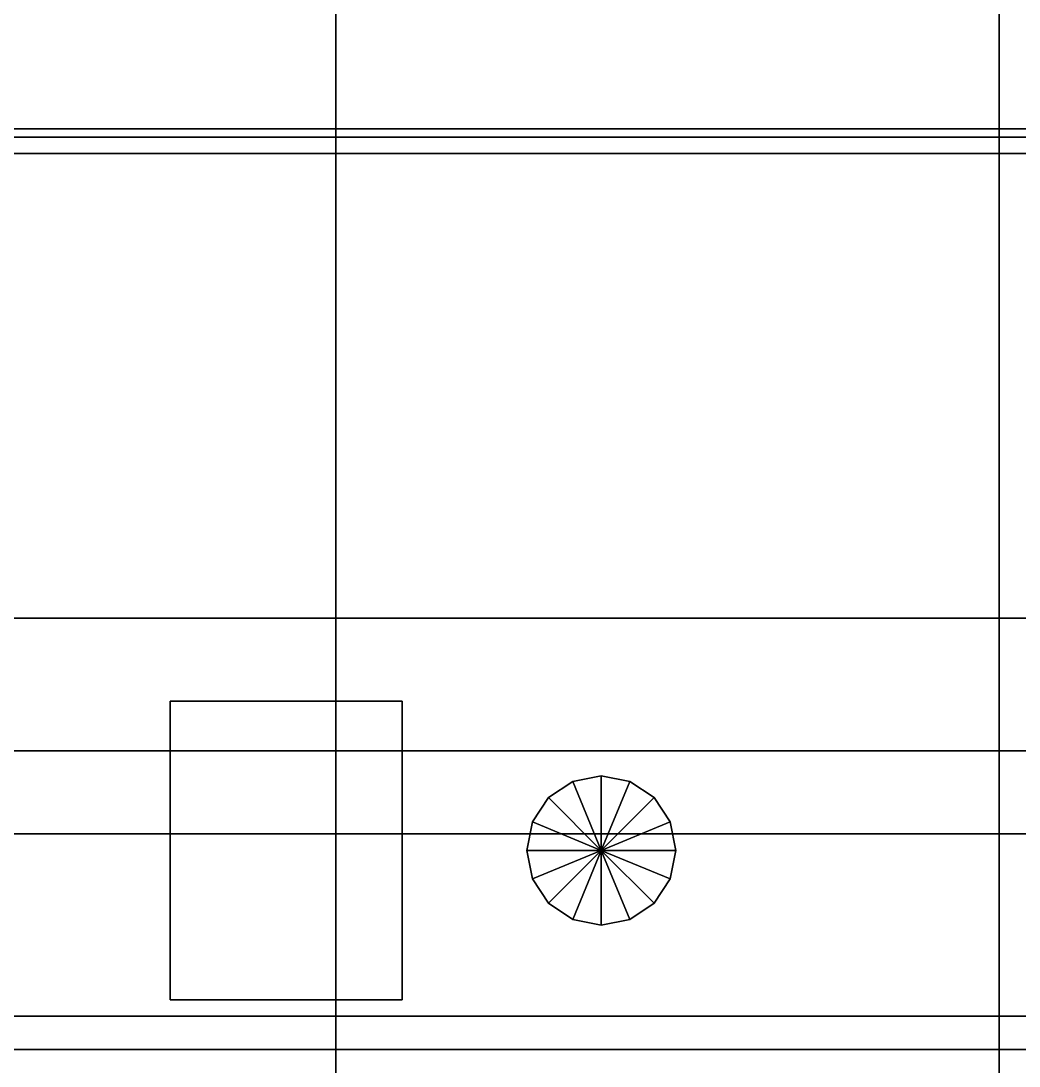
# Model space of a CAD drawing. Header units: millimetres. Extents: x -8000 to 18500, y -500 to 32500.
# Drawn here: x 4610 to 5212, y 210 to 840 of the extents above; entities that cross this region are included whole.
import ezdxf

# ---------------------------------------------------------------- set-up
doc = ezdxf.new("R2010")
doc.units = ezdxf.units.MM
for name, color, linetype in [('3D-COLUMNS', 7, 'Continuous'), ('3D-FINISH', 7, 'Continuous'), ('3D-FURNITURE', 7, 'Continuous'), ('3D-LIGHTS', 7, 'Continuous'), ('3D-ROOF', 7, 'Continuous'), ('3D-SLABS', 7, 'Continuous')]:
    doc.layers.add(name, color=color, linetype=linetype)

msp = doc.modelspace()

# ---------------------------------------------------------------- linework, layer by layer
at = {"layer": '3D-COLUMNS', "color": 7}
for points in [[(4800, 0, 3600), (4800, 10000, 3600), (5200, 10000, 3600), (5200, 0, 3600)], [(4800, 0, 3600), (4800, 0, 3800), (4800, 10000, 3800), (4800, 10000, 3600)], [(4800, 0, 3800), (5200, 0, 3800), (5200, 10000, 3800), (4800, 10000, 3800)], [(5200, 0, 3600), (5200, 10000, 3600), (5200, 10000, 3800), (5200, 0, 3800)], [(0, 0, 3600), (0, 400, 3600), (10000, 400, 3600), (10000, 0, 3600)], [(0, 400, 3600), (0, 400, 3800), (10000, 400, 3800), (10000, 400, 3600)], [(0, 0, 3800), (10000, 0, 3800), (10000, 400, 3800), (0, 400, 3800)], [(4800, 0), (4800, 400), (5200, 400), (5200, 0)], [(4800, 400), (4800, 400, 7800), (5200, 400, 7800), (5200, 400)], [(4800, 0), (4800, 0, 7800), (4800, 400, 7800), (4800, 400)], [(4800, 0, 7800), (5200, 0, 7800), (5200, 400, 7800), (4800, 400, 7800)], [(5200, 0), (5200, 400), (5200, 400, 7800), (5200, 0, 7800)]]:
    msp.add_3dface(points, dxfattribs=at)
at = {"layer": '3D-FINISH', "color": 7}
for points in [[(200, 200, 590), (200, 9800, 590), (9800, 9800, 590), (9800, 200, 590)], [(200, 200, 600), (9800, 200, 600), (9800, 9800, 600), (200, 9800, 600)], [(200, 200, 3990), (200, 9800, 3990), (9800, 9800, 3990), (9800, 200, 3990)], [(200, 200, 4000), (9800, 200, 4000), (9800, 9800, 4000), (200, 9800, 4000)]]:
    msp.add_3dface(points, dxfattribs=at)
at = {"layer": '3D-FURNITURE', "color": 7}
for points in [[(1400, 220, 600), (1400, 770, 600), (5800, 770, 600), (5800, 220, 600)], [(1400, 770, 600), (1400, 770, 1040), (5800, 770, 1040), (5800, 770, 600)], [(1400, 220, 1040), (5800, 220, 1040), (5800, 770, 1040), (1400, 770, 1040)], [(4500, 220, 4350), (4500, 480, 4350), (7700, 480, 4350), (7700, 220, 4350)], [(4500, 480, 4350), (4500, 480, 4375), (7700, 480, 4375), (7700, 480, 4350)], [(4500, 220, 4375), (7700, 220, 4375), (7700, 480, 4375), (4500, 480, 4375)], [(4500, 220, 4800), (4500, 480, 4800), (7700, 480, 4800), (7700, 220, 4800)], [(4500, 480, 4800), (4500, 480, 4825), (7700, 480, 4825), (7700, 480, 4800)], [(4500, 220, 4825), (7700, 220, 4825), (7700, 480, 4825), (4500, 480, 4825)], [(4500, 220, 5250), (4500, 480, 5250), (7700, 480, 5250), (7700, 220, 5250)], [(4500, 480, 5250), (4500, 480, 5275), (7700, 480, 5275), (7700, 480, 5250)], [(4500, 220, 5275), (7700, 220, 5275), (7700, 480, 5275), (4500, 480, 5275)], [(4500, 220, 5700), (4500, 480, 5700), (7700, 480, 5700), (7700, 220, 5700)], [(4500, 480, 5700), (4500, 480, 5725), (7700, 480, 5725), (7700, 480, 5700)], [(4500, 220, 5725), (7700, 220, 5725), (7700, 480, 5725), (4500, 480, 5725)], [(4500, 220, 6150), (4500, 480, 6150), (7700, 480, 6150), (7700, 220, 6150)], [(4500, 480, 6150), (4500, 480, 6175), (7700, 480, 6175), (7700, 480, 6150)], [(4500, 220, 6175), (7700, 220, 6175), (7700, 480, 6175), (4500, 480, 6175)], [(4700, 250, 4375), (4700, 430, 4375), (4840, 430, 4375), (4840, 250, 4375)], [(4700, 430, 4375), (4700, 430, 4555), (4840, 430, 4555), (4840, 430, 4375)], [(4700, 250, 4375), (4700, 250, 4555), (4700, 430, 4555), (4700, 430, 4375)], [(4700, 250, 4555), (4840, 250, 4555), (4840, 430, 4555), (4700, 430, 4555)], [(4700, 250, 4825), (4700, 430, 4825), (4840, 430, 4825), (4840, 250, 4825)], [(4700, 430, 4825), (4700, 430, 5005), (4840, 430, 5005), (4840, 430, 4825)], [(4700, 250, 4825), (4700, 250, 5005), (4700, 430, 5005), (4700, 430, 4825)], [(4700, 250, 5005), (4840, 250, 5005), (4840, 430, 5005), (4700, 430, 5005)], [(4700, 250, 5275), (4700, 430, 5275), (4840, 430, 5275), (4840, 250, 5275)], [(4700, 430, 5275), (4700, 430, 5455), (4840, 430, 5455), (4840, 430, 5275)], [(4700, 250, 5275), (4700, 250, 5455), (4700, 430, 5455), (4700, 430, 5275)], [(4700, 250, 5455), (4840, 250, 5455), (4840, 430, 5455), (4700, 430, 5455)], [(4700, 250, 5725), (4700, 430, 5725), (4840, 430, 5725), (4840, 250, 5725)], [(4700, 430, 5725), (4700, 430, 5905), (4840, 430, 5905), (4840, 430, 5725)], [(4700, 250, 5725), (4700, 250, 5905), (4700, 430, 5905), (4700, 430, 5725)], [(4700, 250, 5905), (4840, 250, 5905), (4840, 430, 5905), (4700, 430, 5905)], [(4700, 250, 6175), (4700, 430, 6175), (4840, 430, 6175), (4840, 250, 6175)], [(4700, 430, 6175), (4700, 430, 6355), (4840, 430, 6355), (4840, 430, 6175)], [(4700, 250, 6175), (4700, 250, 6355), (4700, 430, 6355), (4700, 430, 6175)], [(4700, 250, 6355), (4840, 250, 6355), (4840, 430, 6355), (4700, 430, 6355)], [(4840, 250, 4375), (4840, 430, 4375), (4840, 430, 4555), (4840, 250, 4555)], [(4840, 250, 4825), (4840, 430, 4825), (4840, 430, 5005), (4840, 250, 5005)], [(4840, 250, 5275), (4840, 430, 5275), (4840, 430, 5455), (4840, 250, 5455)], [(4840, 250, 5725), (4840, 430, 5725), (4840, 430, 5905), (4840, 250, 5905)], [(4840, 250, 6175), (4840, 430, 6175), (4840, 430, 6355), (4840, 250, 6355)], [(4960, 385, 4375), (4942.78, 381.57, 4375), (4942.78, 381.57, 4515), (4960, 385, 4515)], [(4960, 340, 4515), (4960, 385, 4515), (4942.78, 381.57, 4515), (4960, 340, 4515)], [(4960, 340, 4375), (4942.78, 381.57, 4375), (4960, 385, 4375), (4960, 340, 4375)], [(4960, 385, 4825), (4942.78, 381.57, 4825), (4942.78, 381.57, 4965), (4960, 385, 4965)], [(4960, 340, 4965), (4960, 385, 4965), (4942.78, 381.57, 4965), (4960, 340, 4965)], [(4960, 340, 4825), (4942.78, 381.57, 4825), (4960, 385, 4825), (4960, 340, 4825)], [(4960, 385, 5275), (4942.78, 381.57, 5275), (4942.78, 381.57, 5415), (4960, 385, 5415)], [(4960, 340, 5415), (4960, 385, 5415), (4942.78, 381.57, 5415), (4960, 340, 5415)], [(4960, 340, 5275), (4942.78, 381.57, 5275), (4960, 385, 5275), (4960, 340, 5275)], [(4960, 385, 5725), (4942.78, 381.57, 5725), (4942.78, 381.57, 5865), (4960, 385, 5865)], [(4960, 340, 5865), (4960, 385, 5865), (4942.78, 381.57, 5865), (4960, 340, 5865)], [(4960, 340, 5725), (4942.78, 381.57, 5725), (4960, 385, 5725), (4960, 340, 5725)], [(4960, 385, 6175), (4942.78, 381.57, 6175), (4942.78, 381.57, 6315), (4960, 385, 6315)], [(4960, 340, 6315), (4960, 385, 6315), (4942.78, 381.57, 6315), (4960, 340, 6315)], [(4960, 340, 6175), (4942.78, 381.57, 6175), (4960, 385, 6175), (4960, 340, 6175)], [(4977.22, 381.57, 4375), (4960, 385, 4375), (4960, 385, 4515), (4977.22, 381.57, 4515)], [(4960, 340, 4515), (4977.22, 381.57, 4515), (4960, 385, 4515), (4960, 340, 4515)], [(4960, 340, 4375), (4960, 385, 4375), (4977.22, 381.57, 4375), (4960, 340, 4375)], [(4977.22, 381.57, 4825), (4960, 385, 4825), (4960, 385, 4965), (4977.22, 381.57, 4965)], [(4960, 340, 4965), (4977.22, 381.57, 4965), (4960, 385, 4965), (4960, 340, 4965)], [(4960, 340, 4825), (4960, 385, 4825), (4977.22, 381.57, 4825), (4960, 340, 4825)], [(4977.22, 381.57, 5275), (4960, 385, 5275), (4960, 385, 5415), (4977.22, 381.57, 5415)], [(4960, 340, 5415), (4977.22, 381.57, 5415), (4960, 385, 5415), (4960, 340, 5415)], [(4960, 340, 5275), (4960, 385, 5275), (4977.22, 381.57, 5275), (4960, 340, 5275)], [(4977.22, 381.57, 5725), (4960, 385, 5725), (4960, 385, 5865), (4977.22, 381.57, 5865)], [(4960, 340, 5865), (4977.22, 381.57, 5865), (4960, 385, 5865), (4960, 340, 5865)], [(4960, 340, 5725), (4960, 385, 5725), (4977.22, 381.57, 5725), (4960, 340, 5725)], [(4977.22, 381.57, 6175), (4960, 385, 6175), (4960, 385, 6315), (4977.22, 381.57, 6315)], [(4960, 340, 6315), (4977.22, 381.57, 6315), (4960, 385, 6315), (4960, 340, 6315)], [(4960, 340, 6175), (4960, 385, 6175), (4977.22, 381.57, 6175), (4960, 340, 6175)], [(4942.78, 381.57, 4375), (4928.18, 371.82, 4375), (4928.18, 371.82, 4515), (4942.78, 381.57, 4515)], [(4960, 340, 4515), (4942.78, 381.57, 4515), (4928.18, 371.82, 4515), (4960, 340, 4515)], [(4960, 340, 4375), (4928.18, 371.82, 4375), (4942.78, 381.57, 4375), (4960, 340, 4375)], [(4942.78, 381.57, 4825), (4928.18, 371.82, 4825), (4928.18, 371.82, 4965), (4942.78, 381.57, 4965)], [(4960, 340, 4965), (4942.78, 381.57, 4965), (4928.18, 371.82, 4965), (4960, 340, 4965)], [(4960, 340, 4825), (4928.18, 371.82, 4825), (4942.78, 381.57, 4825), (4960, 340, 4825)], [(4942.78, 381.57, 5275), (4928.18, 371.82, 5275), (4928.18, 371.82, 5415), (4942.78, 381.57, 5415)], [(4960, 340, 5415), (4942.78, 381.57, 5415), (4928.18, 371.82, 5415), (4960, 340, 5415)], [(4960, 340, 5275), (4928.18, 371.82, 5275), (4942.78, 381.57, 5275), (4960, 340, 5275)], [(4942.78, 381.57, 5725), (4928.18, 371.82, 5725), (4928.18, 371.82, 5865), (4942.78, 381.57, 5865)], [(4960, 340, 5865), (4942.78, 381.57, 5865), (4928.18, 371.82, 5865), (4960, 340, 5865)], [(4960, 340, 5725), (4928.18, 371.82, 5725), (4942.78, 381.57, 5725), (4960, 340, 5725)], [(4942.78, 381.57, 6175), (4928.18, 371.82, 6175), (4928.18, 371.82, 6315), (4942.78, 381.57, 6315)], [(4960, 340, 6315), (4942.78, 381.57, 6315), (4928.18, 371.82, 6315), (4960, 340, 6315)], [(4960, 340, 6175), (4928.18, 371.82, 6175), (4942.78, 381.57, 6175), (4960, 340, 6175)], [(4960, 340, 4515), (4991.82, 371.82, 4515), (4977.22, 381.57, 4515), (4960, 340, 4515)], [(4960, 340, 4375), (4977.22, 381.57, 4375), (4991.82, 371.82, 4375), (4960, 340, 4375)], [(4960, 340, 4965), (4991.82, 371.82, 4965), (4977.22, 381.57, 4965), (4960, 340, 4965)], [(4960, 340, 4825), (4977.22, 381.57, 4825), (4991.82, 371.82, 4825), (4960, 340, 4825)], [(4960, 340, 5415), (4991.82, 371.82, 5415), (4977.22, 381.57, 5415), (4960, 340, 5415)], [(4960, 340, 5275), (4977.22, 381.57, 5275), (4991.82, 371.82, 5275), (4960, 340, 5275)], [(4960, 340, 5865), (4991.82, 371.82, 5865), (4977.22, 381.57, 5865), (4960, 340, 5865)], [(4960, 340, 5725), (4977.22, 381.57, 5725), (4991.82, 371.82, 5725), (4960, 340, 5725)], [(4960, 340, 6315), (4991.82, 371.82, 6315), (4977.22, 381.57, 6315), (4960, 340, 6315)], [(4960, 340, 6175), (4977.22, 381.57, 6175), (4991.82, 371.82, 6175), (4960, 340, 6175)], [(4991.82, 371.82, 4375), (4977.22, 381.57, 4375), (4977.22, 381.57, 4515), (4991.82, 371.82, 4515)], [(4991.82, 371.82, 4825), (4977.22, 381.57, 4825), (4977.22, 381.57, 4965), (4991.82, 371.82, 4965)], [(4991.82, 371.82, 5275), (4977.22, 381.57, 5275), (4977.22, 381.57, 5415), (4991.82, 371.82, 5415)], [(4991.82, 371.82, 5725), (4977.22, 381.57, 5725), (4977.22, 381.57, 5865), (4991.82, 371.82, 5865)], [(4991.82, 371.82, 6175), (4977.22, 381.57, 6175), (4977.22, 381.57, 6315), (4991.82, 371.82, 6315)], [(4928.18, 371.82, 4375), (4918.43, 357.22, 4375), (4918.43, 357.22, 4515), (4928.18, 371.82, 4515)], [(4960, 340, 4515), (4928.18, 371.82, 4515), (4918.43, 357.22, 4515), (4960, 340, 4515)], [(4960, 340, 4375), (4918.43, 357.22, 4375), (4928.18, 371.82, 4375), (4960, 340, 4375)], [(4928.18, 371.82, 4825), (4918.43, 357.22, 4825), (4918.43, 357.22, 4965), (4928.18, 371.82, 4965)], [(4960, 340, 4965), (4928.18, 371.82, 4965), (4918.43, 357.22, 4965), (4960, 340, 4965)], [(4960, 340, 4825), (4918.43, 357.22, 4825), (4928.18, 371.82, 4825), (4960, 340, 4825)], [(4928.18, 371.82, 5275), (4918.43, 357.22, 5275), (4918.43, 357.22, 5415), (4928.18, 371.82, 5415)], [(4960, 340, 5415), (4928.18, 371.82, 5415), (4918.43, 357.22, 5415), (4960, 340, 5415)], [(4960, 340, 5275), (4918.43, 357.22, 5275), (4928.18, 371.82, 5275), (4960, 340, 5275)], [(4928.18, 371.82, 5725), (4918.43, 357.22, 5725), (4918.43, 357.22, 5865), (4928.18, 371.82, 5865)], [(4960, 340, 5865), (4928.18, 371.82, 5865), (4918.43, 357.22, 5865), (4960, 340, 5865)], [(4960, 340, 5725), (4918.43, 357.22, 5725), (4928.18, 371.82, 5725), (4960, 340, 5725)], [(4928.18, 371.82, 6175), (4918.43, 357.22, 6175), (4918.43, 357.22, 6315), (4928.18, 371.82, 6315)], [(4960, 340, 6315), (4928.18, 371.82, 6315), (4918.43, 357.22, 6315), (4960, 340, 6315)], [(4960, 340, 6175), (4918.43, 357.22, 6175), (4928.18, 371.82, 6175), (4960, 340, 6175)], [(4960, 340, 4515), (5001.57, 357.22, 4515), (4991.82, 371.82, 4515), (4960, 340, 4515)], [(4960, 340, 4375), (4991.82, 371.82, 4375), (5001.57, 357.22, 4375), (4960, 340, 4375)], [(4960, 340, 4965), (5001.57, 357.22, 4965), (4991.82, 371.82, 4965), (4960, 340, 4965)], [(4960, 340, 4825), (4991.82, 371.82, 4825), (5001.57, 357.22, 4825), (4960, 340, 4825)], [(4960, 340, 5415), (5001.57, 357.22, 5415), (4991.82, 371.82, 5415), (4960, 340, 5415)], [(4960, 340, 5275), (4991.82, 371.82, 5275), (5001.57, 357.22, 5275), (4960, 340, 5275)], [(4960, 340, 5865), (5001.57, 357.22, 5865), (4991.82, 371.82, 5865), (4960, 340, 5865)], [(4960, 340, 5725), (4991.82, 371.82, 5725), (5001.57, 357.22, 5725), (4960, 340, 5725)], [(4960, 340, 6315), (5001.57, 357.22, 6315), (4991.82, 371.82, 6315), (4960, 340, 6315)], [(4960, 340, 6175), (4991.82, 371.82, 6175), (5001.57, 357.22, 6175), (4960, 340, 6175)], [(5001.57, 357.22, 4375), (4991.82, 371.82, 4375), (4991.82, 371.82, 4515), (5001.57, 357.22, 4515)], [(5001.57, 357.22, 4825), (4991.82, 371.82, 4825), (4991.82, 371.82, 4965), (5001.57, 357.22, 4965)], [(5001.57, 357.22, 5275), (4991.82, 371.82, 5275), (4991.82, 371.82, 5415), (5001.57, 357.22, 5415)], [(5001.57, 357.22, 5725), (4991.82, 371.82, 5725), (4991.82, 371.82, 5865), (5001.57, 357.22, 5865)], [(5001.57, 357.22, 6175), (4991.82, 371.82, 6175), (4991.82, 371.82, 6315), (5001.57, 357.22, 6315)], [(4918.43, 357.22, 4375), (4915, 340, 4375), (4915, 340, 4515), (4918.43, 357.22, 4515)], [(4960, 340, 4515), (4918.43, 357.22, 4515), (4915, 340, 4515), (4960, 340, 4515)], [(4960, 340, 4375), (4915, 340, 4375), (4918.43, 357.22, 4375), (4960, 340, 4375)], [(4918.43, 357.22, 4825), (4915, 340, 4825), (4915, 340, 4965), (4918.43, 357.22, 4965)], [(4960, 340, 4965), (4918.43, 357.22, 4965), (4915, 340, 4965), (4960, 340, 4965)], [(4960, 340, 4825), (4915, 340, 4825), (4918.43, 357.22, 4825), (4960, 340, 4825)], [(4918.43, 357.22, 5275), (4915, 340, 5275), (4915, 340, 5415), (4918.43, 357.22, 5415)], [(4960, 340, 5415), (4918.43, 357.22, 5415), (4915, 340, 5415), (4960, 340, 5415)], [(4960, 340, 5275), (4915, 340, 5275), (4918.43, 357.22, 5275), (4960, 340, 5275)], [(4918.43, 357.22, 5725), (4915, 340, 5725), (4915, 340, 5865), (4918.43, 357.22, 5865)], [(4960, 340, 5865), (4918.43, 357.22, 5865), (4915, 340, 5865), (4960, 340, 5865)], [(4960, 340, 5725), (4915, 340, 5725), (4918.43, 357.22, 5725), (4960, 340, 5725)], [(4918.43, 357.22, 6175), (4915, 340, 6175), (4915, 340, 6315), (4918.43, 357.22, 6315)], [(4960, 340, 6315), (4918.43, 357.22, 6315), (4915, 340, 6315), (4960, 340, 6315)], [(4960, 340, 6175), (4915, 340, 6175), (4918.43, 357.22, 6175), (4960, 340, 6175)], [(4960, 340, 4515), (5005, 340, 4515), (5001.57, 357.22, 4515), (4960, 340, 4515)], [(4960, 340, 4375), (5001.57, 357.22, 4375), (5005, 340, 4375), (4960, 340, 4375)], [(4960, 340, 4965), (5005, 340, 4965), (5001.57, 357.22, 4965), (4960, 340, 4965)], [(4960, 340, 4825), (5001.57, 357.22, 4825), (5005, 340, 4825), (4960, 340, 4825)], [(4960, 340, 5415), (5005, 340, 5415), (5001.57, 357.22, 5415), (4960, 340, 5415)], [(4960, 340, 5275), (5001.57, 357.22, 5275), (5005, 340, 5275), (4960, 340, 5275)], [(4960, 340, 5865), (5005, 340, 5865), (5001.57, 357.22, 5865), (4960, 340, 5865)], [(4960, 340, 5725), (5001.57, 357.22, 5725), (5005, 340, 5725), (4960, 340, 5725)], [(4960, 340, 6315), (5005, 340, 6315), (5001.57, 357.22, 6315), (4960, 340, 6315)], [(4960, 340, 6175), (5001.57, 357.22, 6175), (5005, 340, 6175), (4960, 340, 6175)], [(5005, 340, 4375), (5001.57, 357.22, 4375), (5001.57, 357.22, 4515), (5005, 340, 4515)], [(5005, 340, 4825), (5001.57, 357.22, 4825), (5001.57, 357.22, 4965), (5005, 340, 4965)], [(5005, 340, 5275), (5001.57, 357.22, 5275), (5001.57, 357.22, 5415), (5005, 340, 5415)], [(5005, 340, 5725), (5001.57, 357.22, 5725), (5001.57, 357.22, 5865), (5005, 340, 5865)], [(5005, 340, 6175), (5001.57, 357.22, 6175), (5001.57, 357.22, 6315), (5005, 340, 6315)], [(1400, 220, 1040), (1400, 350, 1040), (5800, 350, 1040), (5800, 220, 1040)], [(1400, 350, 1040), (1400, 350, 1520), (5800, 350, 1520), (5800, 350, 1040)], [(1400, 220, 1520), (5800, 220, 1520), (5800, 350, 1520), (1400, 350, 1520)], [(4915, 340, 4375), (4918.43, 322.78, 4375), (4918.43, 322.78, 4515), (4915, 340, 4515)], [(4960, 340, 4515), (4915, 340, 4515), (4918.43, 322.78, 4515), (4960, 340, 4515)], [(4960, 340, 4375), (4918.43, 322.78, 4375), (4915, 340, 4375), (4960, 340, 4375)], [(4915, 340, 4825), (4918.43, 322.78, 4825), (4918.43, 322.78, 4965), (4915, 340, 4965)], [(4960, 340, 4965), (4915, 340, 4965), (4918.43, 322.78, 4965), (4960, 340, 4965)], [(4960, 340, 4825), (4918.43, 322.78, 4825), (4915, 340, 4825), (4960, 340, 4825)], [(4915, 340, 5275), (4918.43, 322.78, 5275), (4918.43, 322.78, 5415), (4915, 340, 5415)], [(4960, 340, 5415), (4915, 340, 5415), (4918.43, 322.78, 5415), (4960, 340, 5415)], [(4960, 340, 5275), (4918.43, 322.78, 5275), (4915, 340, 5275), (4960, 340, 5275)], [(4915, 340, 5725), (4918.43, 322.78, 5725), (4918.43, 322.78, 5865), (4915, 340, 5865)], [(4960, 340, 5865), (4915, 340, 5865), (4918.43, 322.78, 5865), (4960, 340, 5865)], [(4960, 340, 5725), (4918.43, 322.78, 5725), (4915, 340, 5725), (4960, 340, 5725)], [(4915, 340, 6175), (4918.43, 322.78, 6175), (4918.43, 322.78, 6315), (4915, 340, 6315)], [(4960, 340, 6315), (4915, 340, 6315), (4918.43, 322.78, 6315), (4960, 340, 6315)], [(4960, 340, 6175), (4918.43, 322.78, 6175), (4915, 340, 6175), (4960, 340, 6175)], [(4960, 340, 4515), (4918.43, 322.78, 4515), (4928.18, 308.18, 4515), (4960, 340, 4515)], [(4960, 340, 4375), (4928.18, 308.18, 4375), (4918.43, 322.78, 4375), (4960, 340, 4375)], [(4960, 340, 4965), (4918.43, 322.78, 4965), (4928.18, 308.18, 4965), (4960, 340, 4965)], [(4960, 340, 4825), (4928.18, 308.18, 4825), (4918.43, 322.78, 4825), (4960, 340, 4825)], [(4960, 340, 5415), (4918.43, 322.78, 5415), (4928.18, 308.18, 5415), (4960, 340, 5415)], [(4960, 340, 5275), (4928.18, 308.18, 5275), (4918.43, 322.78, 5275), (4960, 340, 5275)], [(4960, 340, 5865), (4918.43, 322.78, 5865), (4928.18, 308.18, 5865), (4960, 340, 5865)], [(4960, 340, 5725), (4928.18, 308.18, 5725), (4918.43, 322.78, 5725), (4960, 340, 5725)], [(4960, 340, 6315), (4918.43, 322.78, 6315), (4928.18, 308.18, 6315), (4960, 340, 6315)], [(4960, 340, 6175), (4928.18, 308.18, 6175), (4918.43, 322.78, 6175), (4960, 340, 6175)], [(4960, 340, 4515), (4928.18, 308.18, 4515), (4942.78, 298.43, 4515), (4960, 340, 4515)], [(4960, 340, 4375), (4942.78, 298.43, 4375), (4928.18, 308.18, 4375), (4960, 340, 4375)], [(4960, 340, 4965), (4928.18, 308.18, 4965), (4942.78, 298.43, 4965), (4960, 340, 4965)], [(4960, 340, 4825), (4942.78, 298.43, 4825), (4928.18, 308.18, 4825), (4960, 340, 4825)], [(4960, 340, 5415), (4928.18, 308.18, 5415), (4942.78, 298.43, 5415), (4960, 340, 5415)], [(4960, 340, 5275), (4942.78, 298.43, 5275), (4928.18, 308.18, 5275), (4960, 340, 5275)], [(4960, 340, 5865), (4928.18, 308.18, 5865), (4942.78, 298.43, 5865), (4960, 340, 5865)], [(4960, 340, 5725), (4942.78, 298.43, 5725), (4928.18, 308.18, 5725), (4960, 340, 5725)], [(4960, 340, 6315), (4928.18, 308.18, 6315), (4942.78, 298.43, 6315), (4960, 340, 6315)], [(4960, 340, 6175), (4942.78, 298.43, 6175), (4928.18, 308.18, 6175), (4960, 340, 6175)], [(4960, 340, 4515), (4942.78, 298.43, 4515), (4960, 295, 4515), (4960, 340, 4515)], [(4960, 340, 4375), (4960, 295, 4375), (4942.78, 298.43, 4375), (4960, 340, 4375)], [(4960, 340, 4965), (4942.78, 298.43, 4965), (4960, 295, 4965), (4960, 340, 4965)], [(4960, 340, 4825), (4960, 295, 4825), (4942.78, 298.43, 4825), (4960, 340, 4825)], [(4960, 340, 5415), (4942.78, 298.43, 5415), (4960, 295, 5415), (4960, 340, 5415)], [(4960, 340, 5275), (4960, 295, 5275), (4942.78, 298.43, 5275), (4960, 340, 5275)], [(4960, 340, 5865), (4942.78, 298.43, 5865), (4960, 295, 5865), (4960, 340, 5865)], [(4960, 340, 5725), (4960, 295, 5725), (4942.78, 298.43, 5725), (4960, 340, 5725)], [(4960, 340, 6315), (4942.78, 298.43, 6315), (4960, 295, 6315), (4960, 340, 6315)], [(4960, 340, 6175), (4960, 295, 6175), (4942.78, 298.43, 6175), (4960, 340, 6175)], [(4960, 340, 4515), (4960, 295, 4515), (4977.22, 298.43, 4515), (4960, 340, 4515)], [(4960, 340, 4375), (4977.22, 298.43, 4375), (4960, 295, 4375), (4960, 340, 4375)], [(4960, 340, 4515), (4977.22, 298.43, 4515), (4991.82, 308.18, 4515), (4960, 340, 4515)], [(4960, 340, 4375), (4991.82, 308.18, 4375), (4977.22, 298.43, 4375), (4960, 340, 4375)], [(4960, 340, 4515), (4991.82, 308.18, 4515), (5001.57, 322.78, 4515), (4960, 340, 4515)], [(4960, 340, 4375), (5001.57, 322.78, 4375), (4991.82, 308.18, 4375), (4960, 340, 4375)], [(4960, 340, 4515), (5001.57, 322.78, 4515), (5005, 340, 4515), (4960, 340, 4515)], [(4960, 340, 4375), (5005, 340, 4375), (5001.57, 322.78, 4375), (4960, 340, 4375)], [(4960, 340, 4965), (4960, 295, 4965), (4977.22, 298.43, 4965), (4960, 340, 4965)], [(4960, 340, 4825), (4977.22, 298.43, 4825), (4960, 295, 4825), (4960, 340, 4825)], [(4960, 340, 4965), (4977.22, 298.43, 4965), (4991.82, 308.18, 4965), (4960, 340, 4965)], [(4960, 340, 4825), (4991.82, 308.18, 4825), (4977.22, 298.43, 4825), (4960, 340, 4825)], [(4960, 340, 4965), (4991.82, 308.18, 4965), (5001.57, 322.78, 4965), (4960, 340, 4965)], [(4960, 340, 4825), (5001.57, 322.78, 4825), (4991.82, 308.18, 4825), (4960, 340, 4825)], [(4960, 340, 4965), (5001.57, 322.78, 4965), (5005, 340, 4965), (4960, 340, 4965)], [(4960, 340, 4825), (5005, 340, 4825), (5001.57, 322.78, 4825), (4960, 340, 4825)], [(4960, 340, 5415), (4960, 295, 5415), (4977.22, 298.43, 5415), (4960, 340, 5415)], [(4960, 340, 5275), (4977.22, 298.43, 5275), (4960, 295, 5275), (4960, 340, 5275)], [(4960, 340, 5415), (4977.22, 298.43, 5415), (4991.82, 308.18, 5415), (4960, 340, 5415)], [(4960, 340, 5275), (4991.82, 308.18, 5275), (4977.22, 298.43, 5275), (4960, 340, 5275)], [(4960, 340, 5415), (4991.82, 308.18, 5415), (5001.57, 322.78, 5415), (4960, 340, 5415)], [(4960, 340, 5275), (5001.57, 322.78, 5275), (4991.82, 308.18, 5275), (4960, 340, 5275)], [(4960, 340, 5415), (5001.57, 322.78, 5415), (5005, 340, 5415), (4960, 340, 5415)], [(4960, 340, 5275), (5005, 340, 5275), (5001.57, 322.78, 5275), (4960, 340, 5275)], [(4960, 340, 5865), (4960, 295, 5865), (4977.22, 298.43, 5865), (4960, 340, 5865)], [(4960, 340, 5725), (4977.22, 298.43, 5725), (4960, 295, 5725), (4960, 340, 5725)], [(4960, 340, 5865), (4977.22, 298.43, 5865), (4991.82, 308.18, 5865), (4960, 340, 5865)], [(4960, 340, 5725), (4991.82, 308.18, 5725), (4977.22, 298.43, 5725), (4960, 340, 5725)], [(4960, 340, 5865), (4991.82, 308.18, 5865), (5001.57, 322.78, 5865), (4960, 340, 5865)], [(4960, 340, 5725), (5001.57, 322.78, 5725), (4991.82, 308.18, 5725), (4960, 340, 5725)], [(4960, 340, 5865), (5001.57, 322.78, 5865), (5005, 340, 5865), (4960, 340, 5865)], [(4960, 340, 5725), (5005, 340, 5725), (5001.57, 322.78, 5725), (4960, 340, 5725)], [(4960, 340, 6315), (4960, 295, 6315), (4977.22, 298.43, 6315), (4960, 340, 6315)], [(4960, 340, 6175), (4977.22, 298.43, 6175), (4960, 295, 6175), (4960, 340, 6175)], [(4960, 340, 6315), (4977.22, 298.43, 6315), (4991.82, 308.18, 6315), (4960, 340, 6315)], [(4960, 340, 6175), (4991.82, 308.18, 6175), (4977.22, 298.43, 6175), (4960, 340, 6175)], [(4960, 340, 6315), (4991.82, 308.18, 6315), (5001.57, 322.78, 6315), (4960, 340, 6315)], [(4960, 340, 6175), (5001.57, 322.78, 6175), (4991.82, 308.18, 6175), (4960, 340, 6175)], [(4960, 340, 6315), (5001.57, 322.78, 6315), (5005, 340, 6315), (4960, 340, 6315)], [(4960, 340, 6175), (5005, 340, 6175), (5001.57, 322.78, 6175), (4960, 340, 6175)], [(5001.57, 322.78, 4375), (5005, 340, 4375), (5005, 340, 4515), (5001.57, 322.78, 4515)], [(5001.57, 322.78, 4825), (5005, 340, 4825), (5005, 340, 4965), (5001.57, 322.78, 4965)], [(5001.57, 322.78, 5275), (5005, 340, 5275), (5005, 340, 5415), (5001.57, 322.78, 5415)], [(5001.57, 322.78, 5725), (5005, 340, 5725), (5005, 340, 5865), (5001.57, 322.78, 5865)], [(5001.57, 322.78, 6175), (5005, 340, 6175), (5005, 340, 6315), (5001.57, 322.78, 6315)], [(4918.43, 322.78, 4375), (4928.18, 308.18, 4375), (4928.18, 308.18, 4515), (4918.43, 322.78, 4515)], [(4918.43, 322.78, 4825), (4928.18, 308.18, 4825), (4928.18, 308.18, 4965), (4918.43, 322.78, 4965)], [(4918.43, 322.78, 5275), (4928.18, 308.18, 5275), (4928.18, 308.18, 5415), (4918.43, 322.78, 5415)], [(4918.43, 322.78, 5725), (4928.18, 308.18, 5725), (4928.18, 308.18, 5865), (4918.43, 322.78, 5865)], [(4918.43, 322.78, 6175), (4928.18, 308.18, 6175), (4928.18, 308.18, 6315), (4918.43, 322.78, 6315)], [(4991.82, 308.18, 4375), (5001.57, 322.78, 4375), (5001.57, 322.78, 4515), (4991.82, 308.18, 4515)], [(4991.82, 308.18, 4825), (5001.57, 322.78, 4825), (5001.57, 322.78, 4965), (4991.82, 308.18, 4965)], [(4991.82, 308.18, 5275), (5001.57, 322.78, 5275), (5001.57, 322.78, 5415), (4991.82, 308.18, 5415)], [(4991.82, 308.18, 5725), (5001.57, 322.78, 5725), (5001.57, 322.78, 5865), (4991.82, 308.18, 5865)], [(4991.82, 308.18, 6175), (5001.57, 322.78, 6175), (5001.57, 322.78, 6315), (4991.82, 308.18, 6315)], [(4928.18, 308.18, 4375), (4942.78, 298.43, 4375), (4942.78, 298.43, 4515), (4928.18, 308.18, 4515)], [(4928.18, 308.18, 4825), (4942.78, 298.43, 4825), (4942.78, 298.43, 4965), (4928.18, 308.18, 4965)], [(4928.18, 308.18, 5275), (4942.78, 298.43, 5275), (4942.78, 298.43, 5415), (4928.18, 308.18, 5415)], [(4928.18, 308.18, 5725), (4942.78, 298.43, 5725), (4942.78, 298.43, 5865), (4928.18, 308.18, 5865)], [(4928.18, 308.18, 6175), (4942.78, 298.43, 6175), (4942.78, 298.43, 6315), (4928.18, 308.18, 6315)], [(4977.22, 298.43, 4375), (4991.82, 308.18, 4375), (4991.82, 308.18, 4515), (4977.22, 298.43, 4515)], [(4977.22, 298.43, 4825), (4991.82, 308.18, 4825), (4991.82, 308.18, 4965), (4977.22, 298.43, 4965)], [(4977.22, 298.43, 5275), (4991.82, 308.18, 5275), (4991.82, 308.18, 5415), (4977.22, 298.43, 5415)], [(4977.22, 298.43, 5725), (4991.82, 308.18, 5725), (4991.82, 308.18, 5865), (4977.22, 298.43, 5865)], [(4977.22, 298.43, 6175), (4991.82, 308.18, 6175), (4991.82, 308.18, 6315), (4977.22, 298.43, 6315)], [(4942.78, 298.43, 4375), (4960, 295, 4375), (4960, 295, 4515), (4942.78, 298.43, 4515)], [(4942.78, 298.43, 4825), (4960, 295, 4825), (4960, 295, 4965), (4942.78, 298.43, 4965)], [(4942.78, 298.43, 5275), (4960, 295, 5275), (4960, 295, 5415), (4942.78, 298.43, 5415)], [(4942.78, 298.43, 5725), (4960, 295, 5725), (4960, 295, 5865), (4942.78, 298.43, 5865)], [(4942.78, 298.43, 6175), (4960, 295, 6175), (4960, 295, 6315), (4942.78, 298.43, 6315)], [(4960, 295, 4375), (4977.22, 298.43, 4375), (4977.22, 298.43, 4515), (4960, 295, 4515)], [(4960, 295, 4825), (4977.22, 298.43, 4825), (4977.22, 298.43, 4965), (4960, 295, 4965)], [(4960, 295, 5275), (4977.22, 298.43, 5275), (4977.22, 298.43, 5415), (4960, 295, 5415)], [(4960, 295, 5725), (4977.22, 298.43, 5725), (4977.22, 298.43, 5865), (4960, 295, 5865)], [(4960, 295, 6175), (4977.22, 298.43, 6175), (4977.22, 298.43, 6315), (4960, 295, 6315)], [(4700, 250, 4375), (4840, 250, 4375), (4840, 250, 4555), (4700, 250, 4555)], [(4700, 250, 4825), (4840, 250, 4825), (4840, 250, 5005), (4700, 250, 5005)], [(4700, 250, 5275), (4840, 250, 5275), (4840, 250, 5455), (4700, 250, 5455)], [(4700, 250, 5725), (4840, 250, 5725), (4840, 250, 5905), (4700, 250, 5905)], [(4700, 250, 6175), (4840, 250, 6175), (4840, 250, 6355), (4700, 250, 6355)], [(1400, 220, 600), (5800, 220, 600), (5800, 220, 1040), (1400, 220, 1040)], [(1400, 220, 1040), (5800, 220, 1040), (5800, 220, 1520), (1400, 220, 1520)], [(1400, 200, 600), (1400, 220, 600), (5800, 220, 600), (5800, 200, 600)], [(1400, 220, 600), (1400, 220, 1520), (5800, 220, 1520), (5800, 220, 600)], [(1400, 200, 1520), (5800, 200, 1520), (5800, 220, 1520), (1400, 220, 1520)], [(4500, 220, 4350), (7700, 220, 4350), (7700, 220, 4375), (4500, 220, 4375)], [(4500, 220, 4800), (7700, 220, 4800), (7700, 220, 4825), (4500, 220, 4825)], [(4500, 220, 5250), (7700, 220, 5250), (7700, 220, 5275), (4500, 220, 5275)], [(4500, 220, 5700), (7700, 220, 5700), (7700, 220, 5725), (4500, 220, 5725)], [(4500, 220, 6150), (7700, 220, 6150), (7700, 220, 6175), (4500, 220, 6175)]]:
    msp.add_3dface(points, dxfattribs=at)
at = {"layer": '3D-LIGHTS', "color": 7}
for points in [[(1400, 760, 620), (1400, 775, 620), (5800, 775, 620), (5800, 760, 620)], [(1400, 775, 620), (1400, 775, 632), (5800, 775, 632), (5800, 775, 620)], [(1400, 760, 632), (5800, 760, 632), (5800, 775, 632), (1400, 775, 632)], [(1400, 760, 620), (5800, 760, 620), (5800, 760, 632), (1400, 760, 632)]]:
    msp.add_3dface(points, dxfattribs=at)
at = {"layer": '3D-ROOF', "color": 7}
for points in [[(0, 0, 7000), (0, 10000, 7000), (10000, 10000, 7000), (10000, 0, 7000)], [(0, 0, 7200), (10000, 0, 7200), (10000, 10000, 7200), (0, 10000, 7200)], [(-40, -40, 7780), (-40, 240, 7780), (10040, 240, 7780), (10040, -40, 7780)], [(-40, 240, 7780), (-40, 240, 7830), (10040, 240, 7830), (10040, 240, 7780)], [(-40, -40, 7830), (10040, -40, 7830), (10040, 240, 7830), (-40, 240, 7830)]]:
    msp.add_3dface(points, dxfattribs=at)
at = {"layer": '3D-SLABS', "color": 7}
for points in [[(0, 0), (0, 10000), (10000, 10000), (10000, 0)], [(0, 0, 600), (10000, 0, 600), (10000, 10000, 600), (0, 10000, 600)], [(0, 0, 3800), (0, 4000, 3800), (10000, 4000, 3800), (10000, 0, 3800)], [(0, 0, 4000), (10000, 0, 4000), (10000, 4000, 4000), (0, 4000, 4000)]]:
    msp.add_3dface(points, dxfattribs=at)

doc.saveas('drawing.dxf')
